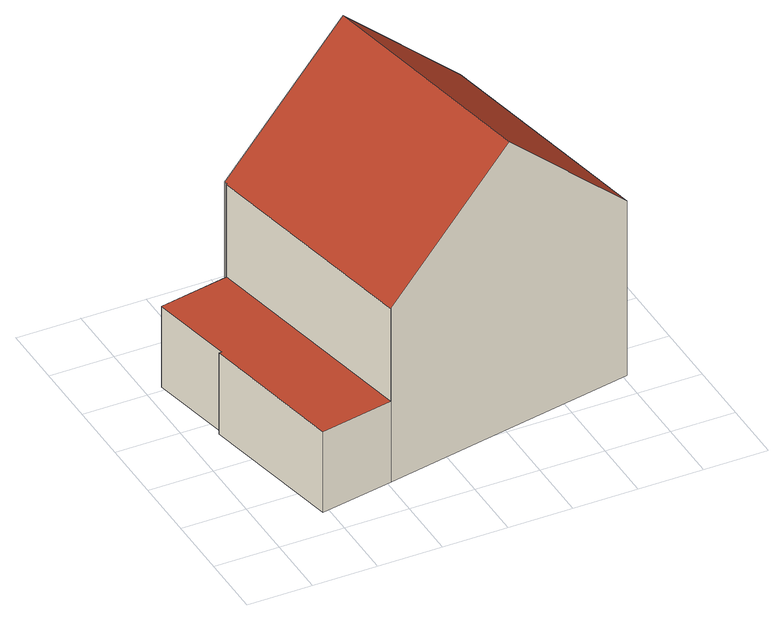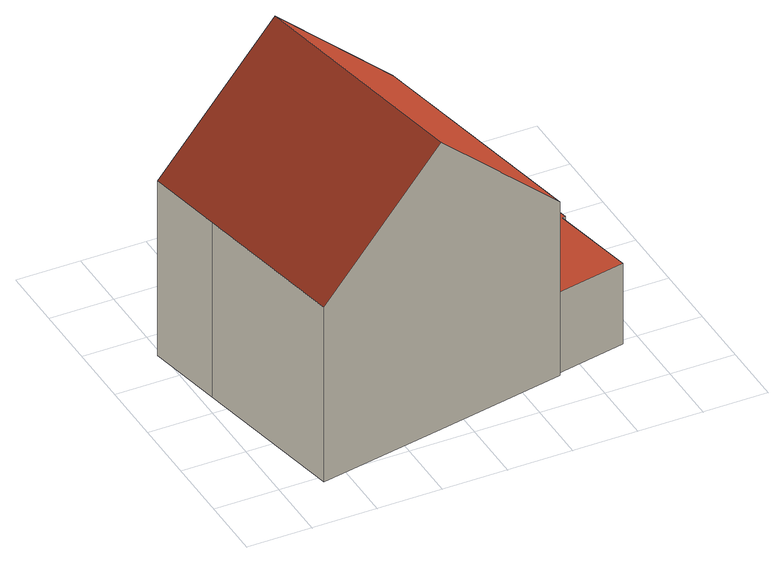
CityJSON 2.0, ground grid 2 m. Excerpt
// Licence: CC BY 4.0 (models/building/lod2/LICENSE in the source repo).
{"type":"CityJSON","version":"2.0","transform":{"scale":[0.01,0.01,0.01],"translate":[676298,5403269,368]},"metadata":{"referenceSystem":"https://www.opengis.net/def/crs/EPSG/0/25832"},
"CityObjects":{
"building1":{"type":"Building","attributes":{"citygml_function":"31001_1000","Gemeindeschluessel":"09161000","Geometrietyp2DReferenz":"3000","HoeheDach":"378.570","HoeheGrund":"368.902","Methode":"9999","NiedrigsteTraufeDesGebaeudes":"371.620","roofType":"3100","measuredHeight":9.67,"storeysAboveGround":3},"geometry":[{"type":"Solid","lod":"2","boundaries":[[[[0,1,2,3]],[[2,1,4,5,6,7]],[[8,0,3,9]],[[10,11,12,13,14,15]],[[16,17,18,19,8,9]],[[10,15,20,21]],[[19,18,22,23,24,5,4]],[[24,23,13,12]],[[6,5,24,12,11,25]],[[26,14,13,23,22,27]],[[11,10,21,25]],[[1,0,8,19,4]],[[15,14,26,20]],[[6,25,21,20,26,27,17,16,9,3,2,7]],[[22,18,17,27]]]],"semantics":{"surfaces":[{"type":"WallSurface"},{"type":"RoofSurface","Dachneigung":"90.000","Dachorientierung":"-1.000","Flaeche":"16.976","Z_MAX":"2.718","Z_MAX_ASL":"371.620","Z_MIN":"2.718","Z_MIN_ASL":"371.620"},{"type":"RoofSurface","Dachneigung":"47.001","Dachorientierung":"259.201","Flaeche":"41.961","Z_MAX":"9.668","Z_MAX_ASL":"378.570","Z_MIN":"5.838","Z_MIN_ASL":"374.740"},{"type":"RoofSurface","Dachneigung":"47.001","Dachorientierung":"79.201","Flaeche":"41.460","Z_MAX":"9.668","Z_MAX_ASL":"378.570","Z_MIN":"5.883","Z_MIN_ASL":"374.785"},{"type":"GroundSurface"}],"values":[[0,0,0,1,0,0,2,0,0,0,0,3,0,4,0]]}}]}
},
"vertices":[
[1167,529,679],[1213,287,679],[1213,287,90],[1167,529,90],[814,211,1057],[413,135,676],[413,135,90],[813,211,90],[1073,1021,679],[1073,1021,90],[93,549,362],[181,91,362],[411,135,362],[273,858,362],[52,816,362],[104,551,362],[673,945,90],[273,869,90],[273,869,676],[674,945,1057],[104,551,90],[93,549,90],[275,858,676],[273,858,674],[411,135,674],[181,91,90],[52,816,90],[275,858,90]
]}
